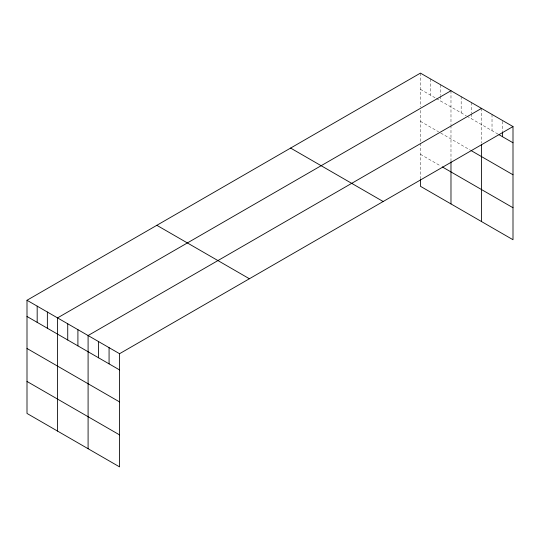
<?xml version="1.0" encoding="UTF-8"?>
<svg xmlns="http://www.w3.org/2000/svg" width="540" height="540" viewBox="0 0 540 540"><rect width="100%" height="100%" fill="white"/><g stroke="black" fill="none" stroke-linecap="round" stroke-linejoin="round"><path stroke-width="0.41" stroke-dasharray="2.7 2.03" d="M420.437 73.116L420.437 107.014M420.437 89.33L435.713 98.145M436.435 98.564L466.256 115.783M466.985 116.201L498.312 134.291M420.437 121.331L438.622 131.828M440.802 133.083L471.346 150.721M420.437 154.298L440.802 166.057M502.511 121.311L502.511 131.038M492.021 114.439L492.021 130.653M481.532 108.385L481.532 143.127M471.346 102.506L471.346 113.049M471.346 113.859L471.346 118.719M461.167 96.626L461.167 112.84M450.981 90.747L450.981 124.646M450.981 125.489L450.981 160.94M440.802 84.874L440.802 95.411M440.802 96.221L440.802 101.088M430.616 78.995L430.616 95.209M420.437 110.383L420.437 142.519M420.437 143.309L420.437 178.72"/><path stroke-width="0.81" d="M27 300.267L119.563 353.707L119.563 466.884L27 413.444L27 300.267L420.437 73.116L513 126.556L513 239.733L420.437 186.293L420.437 179.557M450.981 90.747L57.544 317.898L57.544 431.082M481.532 108.385L88.094 335.536L88.094 448.713M119.563 353.707L513 126.556M499.014 134.696L513 142.769M471.346 150.721L513 174.771M442.253 166.894L513 207.738M290.601 148.075L383.164 201.515M156.836 225.302L249.399 278.748M27 316.481L119.563 369.92M27 348.476L119.563 401.915M27 381.449L119.563 434.889M502.511 131.848L502.511 136.715M481.532 144.808L481.532 221.569M450.981 161.73L450.981 203.931M109.073 347.645L109.073 363.859M98.584 341.591L98.584 357.804M77.909 329.656L77.909 345.87M67.73 323.777L67.73 339.991M47.365 312.019L47.365 328.232M37.179 306.14L37.179 322.36"/></g></svg>
